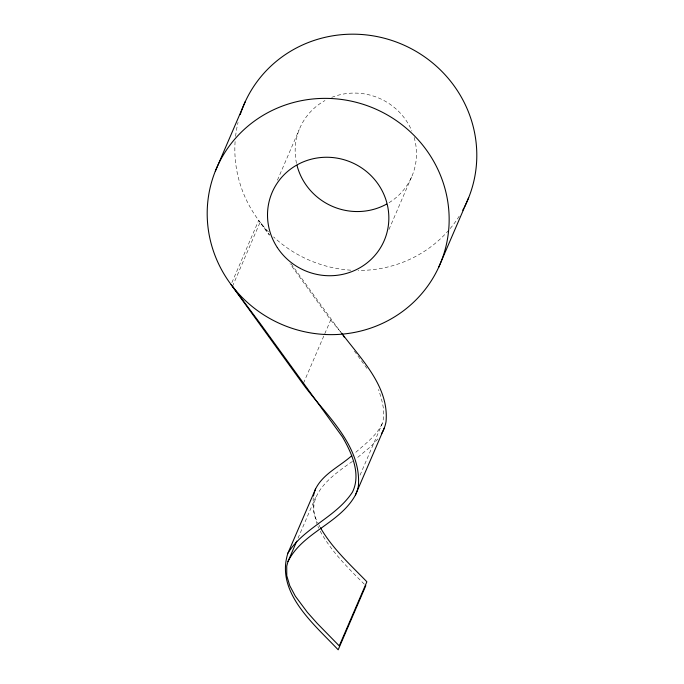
<?xml version="1.0" encoding="UTF-8"?>
<svg xmlns="http://www.w3.org/2000/svg" width="684" height="684" viewBox="0 0 684 684"><rect width="100%" height="100%" fill="white"/><g stroke="black" fill="none" stroke-linecap="round" stroke-linejoin="round"><path stroke-width="0.51" stroke-dasharray="3.42 2.56" d="M313.152 497.909L313.306 510.298L316.777 523.593M360.041 475.158L382.236 423.61C385.896 412.29 382.014 400.328 378.526 389.47M352.508 461.375C332.92 474.952 301.721 496.43 318.641 524.201M231.902 282.62L258.68 220.436L269.325 235.159M277.439 180.166L299.224 129.592M232.474 286.391L260.117 222.206L269.616 234.911M303.499 383.151L330.697 319.992L289.99 263.725M388.965 229.499L412.418 175.036M298.019 538.205L315.598 497.396M382.236 423.61C376.277 436.289 364.179 444.566 354.115 453.817M377.867 438.94L370.89 446.464L356.715 458.203M364.315 584.17C347.891 567.994 331.167 551.253 320.035 530.861M330.697 319.992L340.888 332.236M291.102 263.802L341.248 332.954M354.415 351.106L366.949 368.394M319.052 525.064L319.881 526.783M317.932 526.364L318.701 528.202M459.246 216.144A121.624 117.477 23.3 0 1 449.431 229.439M448.755 230.217A121.624 117.477 23.3 0 1 358.074 270.445M350.807 270.189A121.624 117.477 23.3 0 1 273.609 236.938M268.461 231.867A121.624 117.477 23.3 0 1 235.185 140.4M235.578 136.355A121.624 117.477 23.3 0 1 238.058 122.368M414.145 137.433A60.996 58.918 23.3 0 1 388.221 203.182M296.523 163.373A60.996 58.918 23.3 0 1 324.977 100.557M331.723 97.367A60.996 58.918 23.3 0 1 411.879 131.046"/><path stroke-width="1.03" d="M313.46 496.011L314.136 492.899M296.762 541.121L287.981 561.521L286.733 566.13L286.758 575.706L289.777 585.743L295.326 596.157L307.39 612.351L317.248 623.423L339.264 645.901L366.88 581.776C350.345 564.762 332.347 548.423 320.394 527.655M351.798 455.741L350.251 457.023C338.418 467.095 322.728 474.422 315.555 488.974L287.913 553.159C275.139 592.618 314.597 624.68 338.178 649.8L365.829 585.615M314.486 491.916L315.555 488.974M215.315 171.188L245.334 101.489M438.666 267.324A121.624 117.477 23.3 0 0 315.615 98.735A121.624 117.477 23.3 0 0 230.251 283.45A121.624 117.477 23.3 0 0 438.666 267.324L468.685 197.625M287.981 561.521C302.49 532.314 339.751 523.619 355.381 495.139L384.288 428.004M287.913 553.159C303.679 527.569 336.032 517.455 352.525 491.984C361.28 474.003 351.67 452.817 342.436 436.905L260.322 323.669L232.474 286.391M381.398 433.964L382.997 431.014A38.449 37.141 23.3 0 0 386.015 421.814C389.341 386.691 360.938 358.946 341.572 333.048M343.129 335.545L344.385 337.272M231.064 284.561L303.08 384.126C324.951 414.162 361.605 445.027 358.399 485.948A38.449 37.141 23.3 0 1 355.381 495.139M240.238 114.579A121.624 117.477 23.3 0 1 400.798 43.785A121.624 117.477 23.3 0 1 464.128 207.603M463.675 208.483A121.624 117.477 23.3 0 1 462.735 210.219M386.665 204.071A60.996 58.918 23.3 0 1 296.984 165.306M277.328 247.557A60.996 58.918 23.3 0 0 382.262 244.667A60.996 58.918 23.3 0 0 324.943 157.277A60.996 58.918 23.3 0 0 277.328 247.557"/></g></svg>
